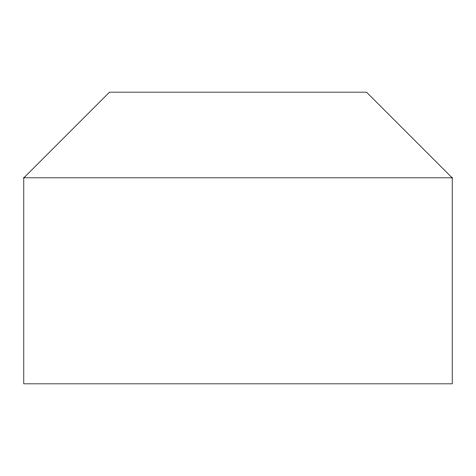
<?xml version="1.0" encoding="UTF-8"?>
<svg xmlns="http://www.w3.org/2000/svg" width="476" height="476" viewBox="0 0 476 476"><rect width="100%" height="100%" fill="white"/><g stroke="black" fill="none" stroke-linecap="round" stroke-linejoin="round"><path stroke-width="0.71" d="M23.8 177.834L109.48 92.154L366.52 92.154L452.2 177.834L452.2 383.846L23.8 383.846L23.8 177.834L452.2 177.834"/></g></svg>
